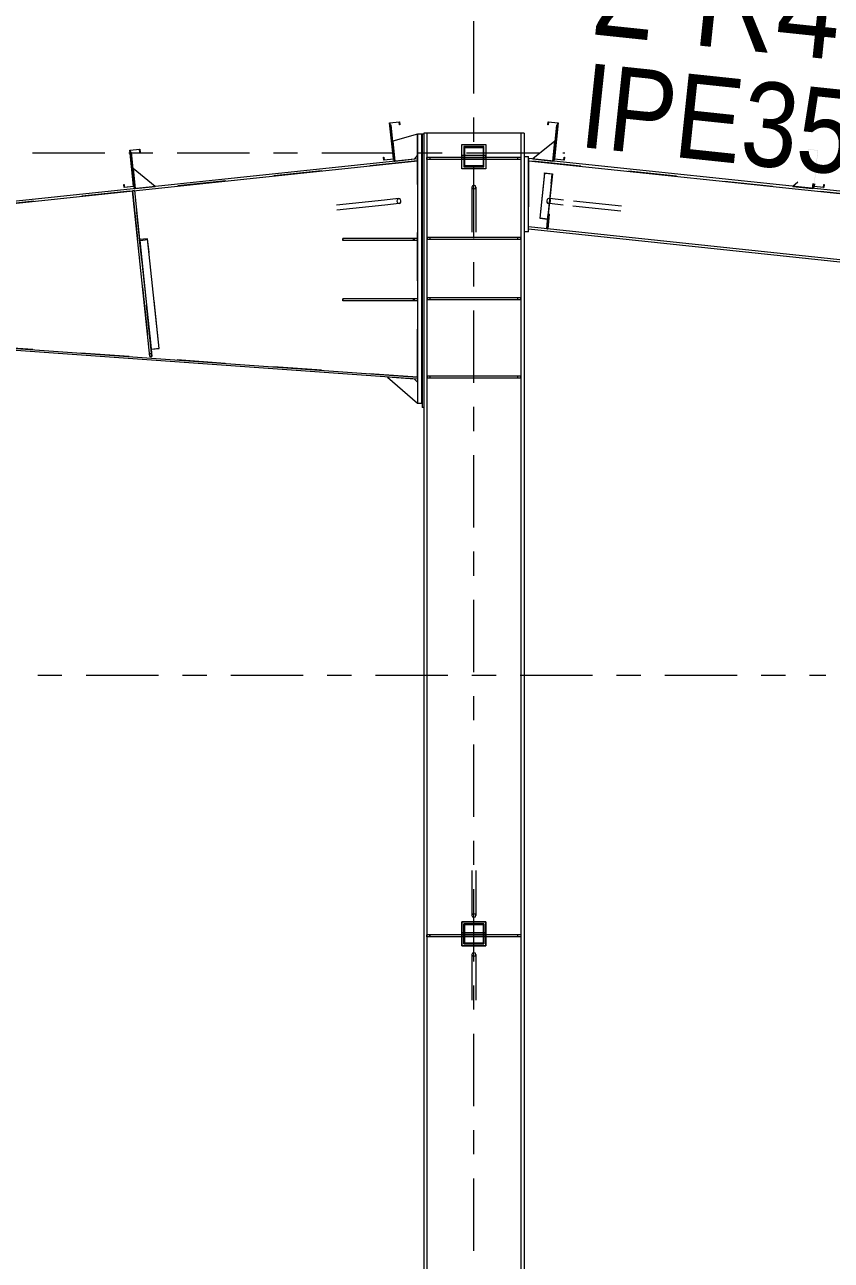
# Model space of a CAD drawing. Header units: millimetres. Extents: x -49 to 773, y -65 to 509.
# Drawn here: x 203.5 to 236.9, y 243.1 to 294.3 of the extents above; entities that cross this region are included whole.
import ezdxf

# ---------------------------------------------------------------- set-up
doc = ezdxf.new("R2010")
doc.units = ezdxf.units.MM
for name, pattern in [('XKITLINE00', [0]), ('XKITLINE02', [4, 2, -2]), ('XKITLINE03', [6, 3, -1, 1, -1])]:
    doc.linetypes.add(name, pattern=pattern)
for name, color, linetype, lineweight in [('Part', 2, 'Continuous', 0), ('PartMark', 7, 'Continuous', 0), ('S-grid', 1, 'Continuous', 0)]:
    doc.layers.add(name, color=color, linetype=linetype, lineweight=lineweight)
doc.styles.add('ARIAL', font='ARIAL.TTF')

# ---------------------------------------------------------------- blocks, each defined once
blk = doc.blocks.new('*A116')
at = {"layer": 'Part'}
blk.add_hatch(color=3, dxfattribs=at).paths.add_polyline_path([(225.009, 288.141), (225.012, 288.161), (225.343, 288.126), (225.301, 287.725), (225.284, 287.727), (225.324, 288.108)], flags=17)
blk = doc.blocks.new('*A155')
at = {"layer": 'Part'}
blk.add_hatch(color=3, dxfattribs=at).paths.add_polyline_path([(208.218, 285.395), (208.55, 285.43), (208.553, 285.398), (208.238, 285.365), (208.303, 284.752), (208.286, 284.75)], flags=17)
blk = doc.blocks.new('*A161')
at = {"layer": 'Part'}
blk.add_hatch(color=3, dxfattribs=at).paths.add_polyline_path([(236.582, 287.57), (236.593, 287.679), (236.608, 287.677), (236.595, 287.553), (236.181, 287.597), (236.338, 289.09), (235.954, 289.131), (235.942, 289.021), (235.927, 289.023), (235.94, 289.147), (236.355, 289.104), (236.197, 287.61)], flags=17)
blk = doc.blocks.new('*A162')
at = {"layer": 'Part'}
blk.add_hatch(color=3, dxfattribs=at).paths.add_polyline_path([(225.808, 288.706), (225.82, 288.815), (225.834, 288.814), (225.821, 288.69), (225.407, 288.733), (225.565, 290.227), (225.18, 290.267), (225.168, 290.158), (225.154, 290.159), (225.167, 290.284), (225.581, 290.24), (225.424, 288.747)], flags=17)
blk = doc.blocks.new('*A163')
at = {"layer": 'Part'}
blk.add_hatch(color=3, dxfattribs=at).paths.add_polyline_path([(218.586, 290.24), (219, 290.284), (219.013, 290.159), (218.998, 290.158), (218.987, 290.267), (218.602, 290.227), (218.76, 288.733), (218.345, 288.69), (218.332, 288.814), (218.347, 288.815), (218.359, 288.706), (218.743, 288.747)], flags=17)
blk = doc.blocks.new('*A192')
at = {"layer": 'Part'}
blk.add_hatch(color=3, dxfattribs=at).paths.add_polyline_path([(225.808, 288.706), (225.82, 288.815), (225.834, 288.814), (225.821, 288.69), (225.407, 288.733), (225.565, 290.227), (225.18, 290.267), (225.168, 290.158), (225.154, 290.159), (225.167, 290.284), (225.581, 290.24), (225.424, 288.747)], flags=17)
blk = doc.blocks.new('*A194')
at = {"layer": 'Part'}
blk.add_hatch(color=3, dxfattribs=at).paths.add_polyline_path([(236.582, 287.57), (236.593, 287.679), (236.608, 287.677), (236.595, 287.553), (236.181, 287.597), (236.338, 289.09), (235.954, 289.131), (235.942, 289.021), (235.927, 289.023), (235.94, 289.147), (236.355, 289.104), (236.197, 287.61)], flags=17)
blk = doc.blocks.new('*A195')
at = {"layer": 'Part'}
blk.add_hatch(color=3, dxfattribs=at).paths.add_polyline_path([(218.586, 290.24), (219, 290.284), (219.013, 290.159), (218.998, 290.158), (218.987, 290.267), (218.602, 290.227), (218.76, 288.733), (218.345, 288.69), (218.332, 288.814), (218.347, 288.815), (218.359, 288.706), (218.743, 288.747)], flags=17)
blk = doc.blocks.new('*A196')
at = {"layer": 'Part'}
blk.add_hatch(color=3, dxfattribs=at).paths.add_polyline_path([(207.812, 289.104), (208.226, 289.147), (208.24, 289.023), (208.225, 289.021), (208.213, 289.131), (207.829, 289.09), (207.986, 287.597), (207.572, 287.553), (207.559, 287.677), (207.574, 287.679), (207.585, 287.57), (207.97, 287.61)], flags=17)
blk = doc.blocks.new('*A197')
at = {"layer": 'Part'}
h = blk.add_hatch(color=3, dxfattribs=at)
h.paths.add_polyline_path([(221.667, 256.184), (221.667, 257.017), (222.5, 257.017), (222.5, 256.184)], flags=17)
h.paths.add_polyline_path([(221.7, 256.984), (221.7, 256.217), (222.467, 256.217), (222.467, 256.984)])
blk = doc.blocks.new('*A201')
at = {"layer": 'Part'}
blk.add_hatch(color=3, dxfattribs=at).paths.add_polyline_path([(207.812, 289.104), (208.226, 289.147), (208.24, 289.023), (208.225, 289.021), (208.213, 289.131), (207.829, 289.09), (207.986, 287.597), (207.572, 287.553), (207.559, 287.677), (207.574, 287.679), (207.585, 287.57), (207.97, 287.61)], flags=17)
blk = doc.blocks.new('*A624')
at = {"layer": 'S-grid', "color": 1, "linetype": 'XKITLINE03', "lineweight": 0}
blk.add_line((185.77, 289), (225.855, 289), dxfattribs=at)
blk = doc.blocks.new('*A625')
at = {"layer": 'S-grid', "color": 1, "linetype": 'XKITLINE03', "lineweight": 0}
blk.add_line((-10, 267.333), (236.683, 267.333), dxfattribs=at)
blk = doc.blocks.new('*A627')
at = {"layer": 'S-grid', "color": 1, "linetype": 'XKITLINE03', "lineweight": 0}
blk.add_line((222.083, 165.458), (222.083, 315.667), dxfattribs=at)
blk = doc.blocks.new('*A632')
at = {"layer": 'Part', "color": 7, "linetype": 'XKITLINE02', "lineweight": 0}
for p, q in [((219.75, 282.94), (216.65, 282.94)), ((216.65, 282.857), (216.65, 282.94)), ((219.583, 282.857), (219.583, 282.94)), ((219.625, 282.857), (219.625, 282.94)), ((219.75, 282.94), (219.75, 282.857)), ((219.75, 282.857), (216.65, 282.857))]:
    blk.add_line(p, q, dxfattribs=at)
blk = doc.blocks.new('*A633')
at = {"layer": 'Part', "color": 7, "linetype": 'XKITLINE02', "lineweight": 0}
for p, q in [((219.75, 285.44), (216.65, 285.44)), ((216.65, 285.357), (216.65, 285.44)), ((219.75, 285.357), (216.65, 285.357)), ((219.583, 285.357), (219.583, 285.44)), ((219.625, 285.357), (219.625, 285.44)), ((219.75, 285.44), (219.75, 285.357))]:
    blk.add_line(p, q, dxfattribs=at)
blk = doc.blocks.new('*A634')
at = {"layer": 'Part', "color": 2, "linetype": 'XKITLINE00', "lineweight": 0}
for p, q in [((218.652, 290.146), (218.611, 290.142)), ((218.81, 288.655), (218.652, 290.146)), ((218.76, 288.733), (218.768, 288.65))]:
    blk.add_line(p, q, dxfattribs=at)
at = {"layer": 'Part', "color": 7, "linetype": 'XKITLINE02', "lineweight": 0}
for p, q in [((218.611, 290.142), (218.76, 288.733)), ((218.768, 288.65), (218.81, 288.655))]:
    blk.add_line(p, q, dxfattribs=at)
blk = doc.blocks.new('*A635')
at = {"layer": 'Part', "color": 2, "linetype": 'XKITLINE00', "lineweight": 0}
for p, q in [((219.75, 289.773), (218.722, 289.483)), ((218.722, 289.483), (218.81, 288.655)), ((219.626, 288.741), (219.75, 288.879))]:
    blk.add_line(p, q, dxfattribs=at)
at = {"layer": 'Part', "color": 7, "linetype": 'XKITLINE02', "lineweight": 0}
for p, q in [((219.75, 288.879), (219.75, 289.773)), ((218.81, 288.655), (219.626, 288.741))]:
    blk.add_line(p, q, dxfattribs=at)
blk = doc.blocks.new('*A636')
at = {"layer": 'Part', "color": 2, "linetype": 'XKITLINE00', "lineweight": 0}
for p, q in [((219.75, 285.44), (216.65, 285.44)), ((216.65, 285.44), (216.65, 285.357)), ((219.75, 285.357), (216.65, 285.357)), ((219.583, 285.357), (219.583, 285.44))]:
    blk.add_line(p, q, dxfattribs=at)
at = {"layer": 'Part', "color": 7, "linetype": 'XKITLINE02', "lineweight": 0}
for p, q in [((219.625, 285.357), (219.625, 285.44)), ((219.75, 285.44), (219.75, 285.357))]:
    blk.add_line(p, q, dxfattribs=at)
blk = doc.blocks.new('*A637')
at = {"layer": 'Part', "color": 2, "linetype": 'XKITLINE00', "lineweight": 0}
for p, q in [((219.75, 282.94), (216.65, 282.94)), ((216.65, 282.94), (216.65, 282.857)), ((219.583, 282.857), (219.583, 282.94)), ((219.75, 282.857), (216.65, 282.857))]:
    blk.add_line(p, q, dxfattribs=at)
at = {"layer": 'Part', "color": 7, "linetype": 'XKITLINE02', "lineweight": 0}
for p, q in [((219.625, 282.857), (219.625, 282.94)), ((219.75, 282.94), (219.75, 282.857))]:
    blk.add_line(p, q, dxfattribs=at)
blk = doc.blocks.new('*A638')
at = {"layer": 'Part', "color": 7, "linetype": 'XKITLINE02', "lineweight": 0}
for p, q in [((224.033, 288.797), (220.133, 288.797)), ((220.133, 288.714), (220.133, 288.797)), ((224.033, 288.714), (220.133, 288.714)), ((220.258, 288.797), (220.258, 288.714)), ((223.908, 288.714), (223.908, 288.797)), ((224.033, 288.797), (224.033, 288.714))]:
    blk.add_line(p, q, dxfattribs=at)
blk = doc.blocks.new('*A639')
at = {"layer": 'Part', "color": 7, "linetype": 'XKITLINE02', "lineweight": 0}
for p, q in [((225.012, 288.161), (224.813, 286.28)), ((225.324, 288.108), (225.101, 285.987)), ((225.117, 285.985), (225.343, 288.126)), ((224.813, 286.28), (225.128, 286.247)), ((224.815, 286.294), (225.146, 286.259)), ((225.101, 285.987), (225.117, 285.985))]:
    blk.add_line(p, q, dxfattribs=at)
blk = doc.blocks.new('*A640')
at = {"layer": 'Part', "color": 2, "linetype": 'XKITLINE00', "lineweight": 0}
for p, q in [((225.009, 288.141), (224.813, 286.28)), ((225.009, 288.141), (225.012, 288.161)), ((225.324, 288.108), (225.009, 288.141)), ((225.012, 288.161), (225.343, 288.126)), ((225.343, 288.126), (225.139, 286.191)), ((225.284, 287.727), (225.324, 288.108)), ((225.284, 287.727), (225.101, 285.987)), ((225.284, 287.727), (225.301, 287.725)), ((224.813, 286.28), (225.128, 286.247)), ((225.101, 285.987), (225.117, 285.985))]:
    blk.add_line(p, q, dxfattribs=at)
at = {"layer": 'Part', "color": 7, "linetype": 'XKITLINE02', "lineweight": 0}
for p, q in [((224.815, 286.294), (225.146, 286.259)), ((225.117, 285.985), (225.139, 286.191))]:
    blk.add_line(p, q, dxfattribs=at)
blk = doc.blocks.new('*A641')
at = {"layer": 'Part', "color": 2, "linetype": 'XKITLINE00', "lineweight": 0}
for p, q in [((224.025, 282.984), (220.142, 282.984)), ((220.142, 282.901), (220.142, 282.984)), ((224.025, 282.901), (220.142, 282.901)), ((224.025, 282.984), (224.025, 282.901))]:
    blk.add_line(p, q, dxfattribs=at)
at = {"layer": 'Part', "color": 7, "linetype": 'XKITLINE02', "lineweight": 0}
for p, q in [((220.267, 282.901), (220.267, 282.984)), ((223.9, 282.901), (223.9, 282.984))]:
    blk.add_line(p, q, dxfattribs=at)
blk = doc.blocks.new('*A642')
at = {"layer": 'Part', "color": 7, "linetype": 'XKITLINE02', "lineweight": 0}
for p, q in [((224.025, 282.984), (220.142, 282.984)), ((220.142, 282.984), (220.142, 282.901)), ((224.025, 282.901), (220.142, 282.901)), ((220.267, 282.901), (220.267, 282.984)), ((223.9, 282.901), (223.9, 282.984)), ((224.025, 282.901), (224.025, 282.984))]:
    blk.add_line(p, q, dxfattribs=at)
blk = doc.blocks.new('*A643')
at = {"layer": 'Part', "color": 2, "linetype": 'XKITLINE00', "lineweight": 0}
for p, q in [((224.025, 285.484), (220.142, 285.484)), ((220.142, 285.401), (220.142, 285.484)), ((224.025, 285.484), (224.025, 285.401)), ((224.025, 285.401), (220.142, 285.401))]:
    blk.add_line(p, q, dxfattribs=at)
at = {"layer": 'Part', "color": 7, "linetype": 'XKITLINE02', "lineweight": 0}
for p, q in [((220.267, 285.401), (220.267, 285.484)), ((223.9, 285.401), (223.9, 285.484))]:
    blk.add_line(p, q, dxfattribs=at)
blk = doc.blocks.new('*A644')
at = {"layer": 'Part', "color": 7, "linetype": 'XKITLINE02', "lineweight": 0}
for p, q in [((224.025, 285.484), (220.142, 285.484)), ((220.142, 285.484), (220.142, 285.401)), ((220.267, 285.401), (220.267, 285.484)), ((223.9, 285.401), (223.9, 285.484)), ((224.025, 285.401), (224.025, 285.484)), ((224.025, 285.401), (220.142, 285.401))]:
    blk.add_line(p, q, dxfattribs=at)
blk = doc.blocks.new('*A645')
at = {"layer": 'Part', "color": 2, "linetype": 'XKITLINE00', "lineweight": 0}
for p, q in [((224.025, 288.797), (220.142, 288.797)), ((220.142, 288.714), (220.142, 288.797)), ((224.025, 288.714), (220.142, 288.714)), ((224.025, 288.797), (224.025, 288.714))]:
    blk.add_line(p, q, dxfattribs=at)
at = {"layer": 'Part', "color": 7, "linetype": 'XKITLINE02', "lineweight": 0}
for p, q in [((220.267, 288.714), (220.267, 288.797)), ((223.9, 288.714), (223.9, 288.797))]:
    blk.add_line(p, q, dxfattribs=at)
blk = doc.blocks.new('*A646')
at = {"layer": 'Part', "color": 7, "linetype": 'XKITLINE02', "lineweight": 0}
for p, q in [((221.583, 289.339), (222.583, 289.339)), ((221.583, 288.339), (221.583, 289.339)), ((222.583, 289.339), (222.583, 288.339)), ((222.583, 288.339), (221.583, 288.339))]:
    blk.add_line(p, q, dxfattribs=at)
blk = doc.blocks.new('*A647')
at = {"layer": 'Part', "color": 7, "linetype": 'XKITLINE02', "lineweight": 0}
for p, q in [((221.583, 288.88), (221.583, 288.797)), ((222.583, 288.88), (221.583, 288.88)), ((221.583, 288.797), (222.583, 288.797)), ((222.583, 288.797), (222.583, 288.88))]:
    blk.add_line(p, q, dxfattribs=at)
blk = doc.blocks.new('*A648')
at = {"layer": 'Part', "color": 7, "linetype": 'XKITLINE02', "lineweight": 0}
for p, q in [((225.168, 286.462), (225.102, 285.841)), ((225.115, 285.965), (225.156, 285.961)), ((225.143, 285.837), (225.209, 286.458)), ((225.209, 286.458), (225.168, 286.462)), ((225.102, 285.841), (225.143, 285.837))]:
    blk.add_line(p, q, dxfattribs=at)
blk = doc.blocks.new('*A649')
at = {"layer": 'Part', "color": 2, "linetype": 'XKITLINE00', "lineweight": 0}
for p, q in [((225.102, 285.841), (225.139, 286.191)), ((225.209, 286.458), (225.143, 285.837)), ((225.168, 286.462), (225.209, 286.458))]:
    blk.add_line(p, q, dxfattribs=at)
at = {"layer": 'Part', "color": 7, "linetype": 'XKITLINE02', "lineweight": 0}
for p, q in [((225.115, 285.965), (225.156, 285.961)), ((225.139, 286.191), (225.168, 286.462)), ((225.143, 285.837), (225.102, 285.841))]:
    blk.add_line(p, q, dxfattribs=at)
blk = doc.blocks.new('*A650')
at = {"layer": 'Part', "color": 2, "linetype": 'XKITLINE00', "lineweight": 0}
blk.add_line((225.444, 289.483), (224.528, 288.742), dxfattribs=at)
at = {"layer": 'Part', "color": 7, "linetype": 'XKITLINE02', "lineweight": 0}
for p, q in [((225.357, 288.655), (225.444, 289.483)), ((224.528, 288.742), (225.357, 288.655))]:
    blk.add_line(p, q, dxfattribs=at)
blk = doc.blocks.new('*A651')
at = {"layer": 'Part', "color": 2, "linetype": 'XKITLINE00', "lineweight": 0}
for p, q in [((225.514, 290.146), (225.357, 288.655)), ((225.556, 290.142), (225.514, 290.146)), ((225.407, 288.733), (225.398, 288.65))]:
    blk.add_line(p, q, dxfattribs=at)
at = {"layer": 'Part', "color": 7, "linetype": 'XKITLINE02', "lineweight": 0}
for p, q in [((225.407, 288.733), (225.556, 290.142)), ((225.398, 288.65), (225.357, 288.655))]:
    blk.add_line(p, q, dxfattribs=at)
blk = doc.blocks.new('*A652')
at = {"layer": 'Part', "color": 2, "linetype": 'XKITLINE00', "lineweight": 0}
for p, q in [((224.183, 285.719), (224.183, 288.844)), ((224.183, 288.844), (224.35, 288.844)), ((224.35, 285.719), (224.35, 288.844)), ((224.35, 285.719), (224.183, 285.719))]:
    blk.add_line(p, q, dxfattribs=at)
blk = doc.blocks.new('*A653')
at = {"layer": 'Part', "color": 2, "linetype": 'XKITLINE00', "lineweight": 0}
for p, q in [((236.151, 287.717), (236.13, 287.518)), ((236.181, 287.597), (236.172, 287.514))]:
    blk.add_line(p, q, dxfattribs=at)
at = {"layer": 'Part', "color": 7, "linetype": 'XKITLINE02', "lineweight": 0}
for p, q in [((236.172, 287.514), (236.13, 287.518)), ((236.181, 287.597), (236.193, 287.713))]:
    blk.add_line(p, q, dxfattribs=at)
blk = doc.blocks.new('*A654')
at = {"layer": 'Part', "color": 2, "linetype": 'XKITLINE00', "lineweight": 0}
blk.add_line((235.522, 287.784), (235.302, 287.606), dxfattribs=at)
at = {"layer": 'Part', "color": 7, "linetype": 'XKITLINE02', "lineweight": 0}
for p, q in [((235.302, 287.606), (236.13, 287.518)), ((236.13, 287.518), (236.151, 287.717))]:
    blk.add_line(p, q, dxfattribs=at)
blk = doc.blocks.new('*A804')
at = {"layer": 'Part', "color": 2, "linetype": 'XKITLINE00', "lineweight": 0}
for p, q in [((220, 289.817), (220, 289.773)), ((224.167, 289.817), (220, 289.817)), ((220.133, 289.817), (220.133, 256.559)), ((224.033, 289.817), (224.033, 256.559)), ((224.167, 289.817), (224.167, 192.292)), ((220, 278.44), (220, 192.292)), ((220.133, 256.476), (220.133, 224.321)), ((224.033, 256.476), (224.033, 224.321))]:
    blk.add_line(p, q, dxfattribs=at)
at = {"layer": 'Part', "color": 7, "linetype": 'XKITLINE02', "lineweight": 0}
for p, q in [((220, 289.773), (220, 278.44)), ((220.133, 256.559), (220.133, 256.476)), ((224.033, 256.559), (224.033, 256.476))]:
    blk.add_line(p, q, dxfattribs=at)
blk = doc.blocks.new('*A806')
at = {"layer": 'Part', "color": 2, "linetype": 'XKITLINE00', "lineweight": 0}
for p, q in [((187.017, 281.949), (187.023, 282.033)), ((219.744, 279.606), (187.017, 281.949)), ((187.023, 282.033), (219.75, 279.689)), ((219.75, 279.689), (219.744, 279.606))]:
    blk.add_line(p, q, dxfattribs=at)
blk = doc.blocks.new('*A807')
at = {"layer": 'Part', "color": 2, "linetype": 'XKITLINE00', "lineweight": 0}
for p, q in [((219.741, 288.753), (186.667, 285.264)), ((186.676, 285.182), (219.75, 288.67)), ((219.75, 288.67), (219.741, 288.753)), ((186.667, 285.264), (186.676, 285.182))]:
    blk.add_line(p, q, dxfattribs=at)
blk = doc.blocks.new('*A808')
at = {"layer": 'Part', "color": 7, "linetype": 'XKITLINE02', "lineweight": 0}
for p, q in [((219.75, 288.67), (186.676, 285.182)), ((219.75, 279.689), (219.75, 288.67)), ((186.676, 285.182), (187.008, 282.034)), ((219.75, 279.689), (187.023, 282.033))]:
    blk.add_line(p, q, dxfattribs=at)
at = {"layer": 'Part', "color": 2, "linetype": 'XKITLINE00', "lineweight": 0}
blk.add_line((187.023, 282.033), (187.008, 282.034), dxfattribs=at)
blk = doc.blocks.new('*A821')
at = {"layer": 'Part', "color": 7, "linetype": 'XKITLINE02', "lineweight": 0}
for p, q in [((208.715, 280.687), (208.218, 285.395)), ((208.731, 280.689), (208.238, 285.365)), ((209.029, 280.884), (208.55, 285.43)), ((208.697, 280.858), (209.028, 280.892)), ((208.714, 280.851), (209.029, 280.884)), ((208.715, 280.687), (208.731, 280.689))]:
    blk.add_line(p, q, dxfattribs=at)
blk = doc.blocks.new('*A822')
at = {"layer": 'Part', "color": 2, "linetype": 'XKITLINE00', "lineweight": 0}
for p, q in [((208.55, 285.43), (208.218, 285.395)), ((208.218, 285.395), (208.682, 281.001)), ((208.238, 285.365), (208.553, 285.398)), ((208.731, 280.689), (208.238, 285.365)), ((209.029, 280.884), (208.55, 285.43)), ((208.303, 284.752), (208.286, 284.75)), ((208.714, 280.851), (209.029, 280.884)), ((208.715, 280.687), (208.731, 280.689))]:
    blk.add_line(p, q, dxfattribs=at)
at = {"layer": 'Part', "color": 7, "linetype": 'XKITLINE02', "lineweight": 0}
for p, q in [((208.682, 281.001), (208.715, 280.687)), ((208.697, 280.858), (209.028, 280.892))]:
    blk.add_line(p, q, dxfattribs=at)
blk = doc.blocks.new('*A823')
at = {"layer": 'Part', "color": 2, "linetype": 'XKITLINE00', "lineweight": 0}
blk.add_line((208.865, 287.606), (207.949, 288.347), dxfattribs=at)
at = {"layer": 'Part', "color": 7, "linetype": 'XKITLINE02', "lineweight": 0}
for p, q in [((207.949, 288.347), (208.036, 287.518)), ((208.036, 287.518), (208.865, 287.606))]:
    blk.add_line(p, q, dxfattribs=at)
blk = doc.blocks.new('*A824')
at = {"layer": 'Part', "color": 7, "linetype": 'XKITLINE02', "lineweight": 0}
for p, q in [((207.921, 287.422), (208.004, 287.431)), ((208.218, 285.395), (208.682, 281.001)), ((208.633, 280.668), (208.716, 280.677))]:
    blk.add_line(p, q, dxfattribs=at)
at = {"layer": 'Part', "color": 2, "linetype": 'XKITLINE00', "lineweight": 0}
for p, q in [((208.646, 280.544), (207.921, 287.422)), ((208.004, 287.431), (208.218, 285.395)), ((208.682, 281.001), (208.729, 280.552)), ((208.729, 280.552), (208.646, 280.544))]:
    blk.add_line(p, q, dxfattribs=at)
blk = doc.blocks.new('*A825')
at = {"layer": 'Part', "color": 7, "linetype": 'XKITLINE02', "lineweight": 0}
for p, q in [((208.004, 287.431), (207.921, 287.422)), ((207.921, 287.422), (208.646, 280.544)), ((208.729, 280.552), (208.004, 287.431)), ((208.633, 280.668), (208.716, 280.677)), ((208.646, 280.544), (208.729, 280.552))]:
    blk.add_line(p, q, dxfattribs=at)
blk = doc.blocks.new('*A832')
at = {"layer": 'Part', "color": 2, "linetype": 'XKITLINE00', "lineweight": 0}
for p, q in [((207.879, 289.01), (207.837, 289.006)), ((208.036, 287.518), (207.879, 289.01)), ((207.986, 287.597), (207.995, 287.514))]:
    blk.add_line(p, q, dxfattribs=at)
at = {"layer": 'Part', "color": 7, "linetype": 'XKITLINE02', "lineweight": 0}
for p, q in [((207.837, 289.006), (207.986, 287.597)), ((207.995, 287.514), (208.036, 287.518))]:
    blk.add_line(p, q, dxfattribs=at)
blk = doc.blocks.new('*A835')
at = {"layer": 'Part', "color": 7, "linetype": 'XKITLINE02', "lineweight": 0}
for p, q in [((222.5, 289.255), (221.667, 289.255)), ((221.667, 289.255), (221.667, 288.422)), ((221.7, 288.455), (221.7, 289.222)), ((221.7, 289.222), (222.467, 289.222)), ((222.467, 289.222), (222.467, 288.455)), ((222.5, 288.422), (222.5, 289.255)), ((221.667, 288.422), (222.5, 288.422)), ((222.467, 288.455), (221.7, 288.455))]:
    blk.add_line(p, q, dxfattribs=at)
blk = doc.blocks.new('*A840')
at = {"layer": 'Part', "color": 2, "linetype": 'XKITLINE00', "lineweight": 0}
for p, q in [((236.181, 287.597), (236.193, 287.713)), ((236.595, 287.553), (236.181, 287.597)), ((236.208, 287.711), (236.197, 287.61)), ((236.197, 287.61), (236.582, 287.57)), ((236.582, 287.57), (236.592, 287.671)), ((236.592, 287.671), (236.593, 287.679)), ((236.593, 287.679), (236.608, 287.677)), ((236.607, 287.669), (236.595, 287.553)), ((236.608, 287.677), (236.607, 287.669))]:
    blk.add_line(p, q, dxfattribs=at)
blk = doc.blocks.new('*A841')
at = {"layer": 'Part', "color": 2, "linetype": 'XKITLINE00', "lineweight": 0}
for p, q in [((225.154, 290.159), (225.167, 290.284)), ((225.168, 290.158), (225.154, 290.159)), ((225.167, 290.284), (225.581, 290.24)), ((225.18, 290.267), (225.168, 290.158)), ((225.565, 290.227), (225.18, 290.267)), ((225.407, 288.733), (225.565, 290.227)), ((225.581, 290.24), (225.424, 288.747)), ((225.821, 288.69), (225.407, 288.733)), ((225.424, 288.747), (225.808, 288.706)), ((225.808, 288.706), (225.82, 288.815)), ((225.82, 288.815), (225.834, 288.814)), ((225.834, 288.814), (225.821, 288.69))]:
    blk.add_line(p, q, dxfattribs=at)
blk = doc.blocks.new('*A842')
at = {"layer": 'Part', "color": 2, "linetype": 'XKITLINE00', "lineweight": 0}
for p, q in [((218.586, 290.24), (219, 290.284)), ((218.743, 288.747), (218.586, 290.24)), ((218.987, 290.267), (218.602, 290.227)), ((218.602, 290.227), (218.76, 288.733)), ((218.998, 290.158), (218.987, 290.267)), ((219.013, 290.159), (218.998, 290.158)), ((219, 290.284), (219.013, 290.159)), ((218.332, 288.814), (218.347, 288.815)), ((218.345, 288.69), (218.332, 288.814)), ((218.76, 288.733), (218.345, 288.69)), ((218.347, 288.815), (218.359, 288.706)), ((218.359, 288.706), (218.743, 288.747))]:
    blk.add_line(p, q, dxfattribs=at)
blk = doc.blocks.new('*A843')
at = {"layer": 'Part', "color": 2, "linetype": 'XKITLINE00', "lineweight": 0}
for p, q in [((245.665, 286.513), (224.35, 288.761)), ((224.35, 288.669), (246.32, 286.351)), ((246.4, 283.594), (224.35, 285.92)), ((246.4, 283.502), (224.35, 285.828))]:
    blk.add_line(p, q, dxfattribs=at)
at = {"layer": 'Part', "color": 7, "linetype": 'XKITLINE02', "lineweight": 0}
for p, q in [((224.35, 288.761), (224.35, 285.828)), ((246.4, 286.343), (224.35, 288.669)), ((246.4, 286.435), (245.665, 286.513)), ((246.4, 286.435), (246.4, 283.502))]:
    blk.add_line(p, q, dxfattribs=at)
blk = doc.blocks.new('*A844')
at = {"layer": 'Part', "color": 2, "linetype": 'XKITLINE00', "lineweight": 0}
for p, q in [((220, 289.773), (219.933, 289.773)), ((219.933, 289.773), (219.933, 278.44)), ((220, 289.773), (220, 278.44)), ((220, 278.44), (219.933, 278.44))]:
    blk.add_line(p, q, dxfattribs=at)
blk = doc.blocks.new('*A845')
at = {"layer": 'Part', "color": 2, "linetype": 'XKITLINE00', "lineweight": 0}
for p, q in [((219.75, 289.773), (219.75, 278.607)), ((219.917, 289.773), (219.75, 289.773)), ((219.917, 278.607), (219.917, 289.773)), ((219.75, 278.607), (219.917, 278.607))]:
    blk.add_line(p, q, dxfattribs=at)
blk = doc.blocks.new('*A846')
at = {"layer": 'Part', "color": 2, "linetype": 'XKITLINE00', "lineweight": 0}
for p, q in [((218.503, 279.695), (219.75, 278.607)), ((219.625, 279.615), (219.75, 279.481))]:
    blk.add_line(p, q, dxfattribs=at)
at = {"layer": 'Part', "color": 7, "linetype": 'XKITLINE02', "lineweight": 0}
for p, q in [((219.625, 279.615), (218.503, 279.695)), ((219.75, 279.481), (219.75, 278.607))]:
    blk.add_line(p, q, dxfattribs=at)
blk = doc.blocks.new('*A847')
at = {"layer": 'Part', "color": 2, "linetype": 'XKITLINE00', "lineweight": 0}
for p, q in [((224.025, 279.734), (220.142, 279.734)), ((220.142, 279.65), (220.142, 279.734)), ((224.025, 279.65), (220.142, 279.65)), ((224.025, 279.734), (224.025, 279.65))]:
    blk.add_line(p, q, dxfattribs=at)
at = {"layer": 'Part', "color": 7, "linetype": 'XKITLINE02', "lineweight": 0}
for p, q in [((220.267, 279.65), (220.267, 279.734)), ((223.9, 279.65), (223.9, 279.734))]:
    blk.add_line(p, q, dxfattribs=at)
blk = doc.blocks.new('*A848')
at = {"layer": 'Part', "color": 7, "linetype": 'XKITLINE02', "lineweight": 0}
for p, q in [((224.025, 279.734), (220.142, 279.734)), ((220.142, 279.734), (220.142, 279.65)), ((224.025, 279.65), (220.142, 279.65)), ((220.267, 279.65), (220.267, 279.734)), ((223.9, 279.65), (223.9, 279.734)), ((224.025, 279.65), (224.025, 279.734))]:
    blk.add_line(p, q, dxfattribs=at)
blk = doc.blocks.new('*A912')
at = {"layer": 'Part', "color": 7, "linetype": 'XKITLINE02', "lineweight": 0}
for p, q in [((225.119, 287.056), (225.103, 287.006)), ((225.103, 287.006), (225.108, 286.953)), ((225.152, 287.091), (225.119, 287.056)), ((225.194, 287.101), (225.152, 287.091)), ((225.234, 287.096), (225.194, 287.101)), ((225.232, 287.083), (225.194, 287.101)), ((225.233, 287.082), (225.232, 287.083)), ((228.197, 286.784), (225.8, 287.037)), ((225.108, 286.953), (225.133, 286.912)), ((225.133, 286.912), (225.172, 286.894)), ((225.172, 286.894), (225.213, 286.903)), ((225.213, 286.889), (225.172, 286.894)), ((225.213, 286.903), (225.214, 286.904)), ((228.175, 286.577), (225.778, 286.83))]:
    blk.add_line(p, q, dxfattribs=at)
at = {"layer": 'Part', "color": 2, "linetype": 'XKITLINE00', "lineweight": 0}
for p, q in [((225.258, 287.042), (225.233, 287.082)), ((225.8, 287.037), (225.234, 287.096)), ((225.247, 286.938), (225.263, 286.989)), ((225.263, 286.989), (225.258, 287.042)), ((225.778, 286.83), (225.213, 286.889)), ((225.214, 286.904), (225.247, 286.938))]:
    blk.add_line(p, q, dxfattribs=at)
blk = doc.blocks.new('*A913')
at = {"layer": 'Part', "color": 7, "linetype": 'XKITLINE02', "lineweight": 0}
for p, q in [((218.369, 287.037), (216.043, 286.792)), ((218.391, 286.83), (216.065, 286.585))]:
    blk.add_line(p, q, dxfattribs=at)
at = {"layer": 'Part', "color": 2, "linetype": 'XKITLINE00', "lineweight": 0}
for p, q in [((218.961, 287.099), (218.369, 287.037)), ((218.896, 287.04), (218.891, 286.987)), ((218.891, 286.987), (218.907, 286.937)), ((218.922, 287.081), (218.896, 287.04)), ((218.961, 287.099), (218.922, 287.081)), ((219.003, 287.09), (218.961, 287.099)), ((219.037, 287.055), (219.003, 287.09)), ((219.053, 287.004), (219.037, 287.055)), ((219.048, 286.952), (219.053, 287.004)), ((218.983, 286.892), (218.391, 286.83)), ((218.907, 286.937), (218.941, 286.902)), ((218.941, 286.902), (218.983, 286.892)), ((218.983, 286.892), (219.022, 286.91)), ((219.022, 286.91), (219.048, 286.952))]:
    blk.add_line(p, q, dxfattribs=at)
blk = doc.blocks.new('*A914')
at = {"layer": 'Part', "color": 7, "linetype": 'XKITLINE02', "lineweight": 0}
for p, q in [((222, 259.228), (222, 257.782)), ((222.167, 259.228), (222.167, 257.782))]:
    blk.add_line(p, q, dxfattribs=at)
at = {"layer": 'Part', "color": 2, "linetype": 'XKITLINE00', "lineweight": 0}
for p, q in [((222, 257.782), (222, 257.363)), ((222.167, 257.782), (222.167, 257.363)), ((222.024, 257.416), (222, 257.363)), ((222, 257.363), (222.024, 257.31)), ((222.083, 257.438), (222.024, 257.416)), ((222.024, 257.31), (222.083, 257.288)), ((222.142, 257.416), (222.083, 257.438)), ((222.083, 257.288), (222.142, 257.31)), ((222.167, 257.363), (222.142, 257.416)), ((222.142, 257.31), (222.167, 257.363))]:
    blk.add_line(p, q, dxfattribs=at)
blk = doc.blocks.new('*A915')
at = {"layer": 'Part', "color": 2, "linetype": 'XKITLINE00', "lineweight": 0}
for p, q in [((222.024, 287.627), (222, 287.575)), ((222, 287.575), (222, 287.156)), ((222, 287.575), (222.024, 287.522)), ((222.083, 287.649), (222.024, 287.627)), ((222.024, 287.522), (222.083, 287.5)), ((222.142, 287.627), (222.083, 287.649)), ((222.083, 287.5), (222.142, 287.522)), ((222.167, 287.575), (222.142, 287.627)), ((222.142, 287.522), (222.167, 287.575)), ((222.167, 287.575), (222.167, 287.156))]:
    blk.add_line(p, q, dxfattribs=at)
at = {"layer": 'Part', "color": 7, "linetype": 'XKITLINE02', "lineweight": 0}
for p, q in [((222, 287.156), (222, 285.709)), ((222.167, 287.156), (222.167, 285.709))]:
    blk.add_line(p, q, dxfattribs=at)
blk = doc.blocks.new('*A916')
at = {"layer": 'Part', "color": 2, "linetype": 'XKITLINE00', "lineweight": 0}
for p, q in [((222.024, 255.799), (222, 255.746)), ((222, 255.746), (222, 255.323)), ((222, 255.746), (222.024, 255.693)), ((222.083, 255.82), (222.024, 255.799)), ((222.142, 255.799), (222.083, 255.82)), ((222.167, 255.746), (222.142, 255.799)), ((222.142, 255.693), (222.167, 255.746)), ((222.167, 255.746), (222.167, 255.323)), ((222.024, 255.693), (222.083, 255.671)), ((222.083, 255.671), (222.142, 255.693))]:
    blk.add_line(p, q, dxfattribs=at)
at = {"layer": 'Part', "color": 7, "linetype": 'XKITLINE02', "lineweight": 0}
for p, q in [((222, 255.323), (222, 253.858)), ((222.167, 255.323), (222.167, 253.858))]:
    blk.add_line(p, q, dxfattribs=at)
blk = doc.blocks.new('*A922')
at = {"layer": 'Part', "color": 2, "linetype": 'XKITLINE00', "lineweight": 0}
for p, q in [((225.154, 290.159), (225.167, 290.284)), ((225.168, 290.158), (225.154, 290.159)), ((225.167, 290.284), (225.581, 290.24)), ((225.18, 290.267), (225.168, 290.158)), ((225.565, 290.227), (225.18, 290.267)), ((225.407, 288.733), (225.565, 290.227)), ((225.581, 290.24), (225.424, 288.747)), ((225.821, 288.69), (225.407, 288.733)), ((225.424, 288.747), (225.808, 288.706)), ((225.808, 288.706), (225.82, 288.815)), ((225.82, 288.815), (225.834, 288.814)), ((225.834, 288.814), (225.821, 288.69))]:
    blk.add_line(p, q, dxfattribs=at)
blk = doc.blocks.new('*A924')
at = {"layer": 'Part', "color": 2, "linetype": 'XKITLINE00', "lineweight": 0}
for p, q in [((236.181, 287.597), (236.193, 287.713)), ((236.595, 287.553), (236.181, 287.597)), ((236.208, 287.711), (236.197, 287.61)), ((236.197, 287.61), (236.582, 287.57)), ((236.582, 287.57), (236.592, 287.671)), ((236.592, 287.671), (236.593, 287.679)), ((236.593, 287.679), (236.608, 287.677)), ((236.607, 287.669), (236.595, 287.553)), ((236.608, 287.677), (236.607, 287.669))]:
    blk.add_line(p, q, dxfattribs=at)
blk = doc.blocks.new('*A925')
at = {"layer": 'Part', "color": 2, "linetype": 'XKITLINE00', "lineweight": 0}
for p, q in [((218.586, 290.24), (219, 290.284)), ((218.743, 288.747), (218.586, 290.24)), ((218.987, 290.267), (218.602, 290.227)), ((218.602, 290.227), (218.76, 288.733)), ((218.998, 290.158), (218.987, 290.267)), ((219.013, 290.159), (218.998, 290.158)), ((219, 290.284), (219.013, 290.159)), ((218.332, 288.814), (218.347, 288.815)), ((218.345, 288.69), (218.332, 288.814)), ((218.76, 288.733), (218.345, 288.69)), ((218.347, 288.815), (218.359, 288.706)), ((218.359, 288.706), (218.743, 288.747))]:
    blk.add_line(p, q, dxfattribs=at)
blk = doc.blocks.new('*A926')
at = {"layer": 'Part', "color": 2, "linetype": 'XKITLINE00', "lineweight": 0}
for p, q in [((207.812, 289.104), (208.226, 289.147)), ((207.97, 287.61), (207.812, 289.104)), ((208.213, 289.131), (207.829, 289.09)), ((207.829, 289.09), (207.986, 287.597)), ((208.225, 289.021), (208.213, 289.131)), ((208.226, 289.147), (208.24, 289.023)), ((208.24, 289.023), (208.225, 289.021)), ((207.559, 287.677), (207.574, 287.679)), ((207.572, 287.553), (207.559, 287.677)), ((207.986, 287.597), (207.572, 287.553)), ((207.574, 287.679), (207.585, 287.57)), ((207.585, 287.57), (207.97, 287.61))]:
    blk.add_line(p, q, dxfattribs=at)
blk = doc.blocks.new('*A927')
at = {"layer": 'Part', "color": 7, "linetype": 'XKITLINE02', "lineweight": 0}
for p, q in [((222.5, 257.017), (221.667, 257.017)), ((221.667, 257.017), (221.667, 256.184)), ((221.7, 256.217), (221.7, 256.984)), ((221.7, 256.984), (222.467, 256.984)), ((222.467, 256.984), (222.467, 256.217)), ((222.5, 256.184), (222.5, 257.017)), ((221.667, 256.184), (222.5, 256.184)), ((222.467, 256.217), (221.7, 256.217))]:
    blk.add_line(p, q, dxfattribs=at)
blk = doc.blocks.new('*A928')
at = {"layer": 'Part', "color": 2, "linetype": 'XKITLINE00', "lineweight": 0}
for p, q in [((221.667, 256.184), (221.667, 257.017)), ((221.667, 257.017), (222.5, 257.017)), ((221.7, 256.217), (221.7, 256.984)), ((221.7, 256.984), (222.467, 256.984)), ((222.467, 256.984), (222.467, 256.217)), ((222.5, 257.017), (222.5, 256.184)), ((222.5, 256.184), (221.667, 256.184)), ((222.467, 256.217), (221.7, 256.217))]:
    blk.add_line(p, q, dxfattribs=at)
blk = doc.blocks.new('*A931')
at = {"layer": 'Part', "color": 7, "linetype": 'XKITLINE02', "lineweight": 0}
for p, q in [((224.033, 256.559), (220.133, 256.559)), ((220.133, 256.476), (220.133, 256.559)), ((224.033, 256.476), (220.133, 256.476)), ((220.258, 256.559), (220.258, 256.476)), ((223.908, 256.476), (223.908, 256.559)), ((224.033, 256.559), (224.033, 256.476))]:
    blk.add_line(p, q, dxfattribs=at)
blk = doc.blocks.new('*A932')
at = {"layer": 'Part', "color": 7, "linetype": 'XKITLINE02', "lineweight": 0}
for p, q in [((221.583, 256.642), (221.583, 256.559)), ((222.583, 256.642), (221.583, 256.642)), ((221.583, 256.559), (222.583, 256.559)), ((222.583, 256.559), (222.583, 256.642))]:
    blk.add_line(p, q, dxfattribs=at)
blk = doc.blocks.new('*A933')
at = {"layer": 'Part', "color": 7, "linetype": 'XKITLINE02', "lineweight": 0}
for p, q in [((221.583, 257.101), (222.583, 257.101)), ((221.583, 256.101), (221.583, 257.101)), ((222.583, 257.101), (222.583, 256.101)), ((222.583, 256.101), (221.583, 256.101))]:
    blk.add_line(p, q, dxfattribs=at)
blk = doc.blocks.new('*A934')
at = {"layer": 'Part', "color": 2, "linetype": 'XKITLINE00', "lineweight": 0}
for p, q in [((221.583, 256.559), (220.133, 256.559)), ((220.133, 256.476), (220.133, 256.559)), ((221.583, 256.476), (220.133, 256.476)), ((224.033, 256.559), (222.583, 256.559)), ((224.033, 256.476), (222.583, 256.476)), ((224.033, 256.559), (224.033, 256.476))]:
    blk.add_line(p, q, dxfattribs=at)
at = {"layer": 'Part', "color": 7, "linetype": 'XKITLINE02', "lineweight": 0}
for p, q in [((220.258, 256.476), (220.258, 256.559)), ((222.583, 256.559), (221.583, 256.559)), ((222.583, 256.476), (221.583, 256.476)), ((223.908, 256.476), (223.908, 256.559))]:
    blk.add_line(p, q, dxfattribs=at)
blk = doc.blocks.new('*A935')
at = {"layer": 'Part', "color": 7, "linetype": 'XKITLINE02', "lineweight": 0}
for p, q in [((221.583, 256.559), (221.583, 256.642)), ((221.583, 256.642), (222.583, 256.642)), ((222.583, 256.559), (221.583, 256.559)), ((222.583, 256.642), (222.583, 256.559))]:
    blk.add_line(p, q, dxfattribs=at)
blk = doc.blocks.new('*A936')
at = {"layer": 'Part', "color": 2, "linetype": 'XKITLINE00', "lineweight": 0}
for p, q in [((222.583, 257.101), (221.583, 257.101)), ((221.583, 257.101), (221.583, 256.101)), ((222.583, 256.101), (222.583, 257.101)), ((221.583, 256.101), (222.583, 256.101))]:
    blk.add_line(p, q, dxfattribs=at)
blk = doc.blocks.new('*A945')
at = {"layer": 'Part', "color": 2, "linetype": 'XKITLINE00', "lineweight": 0}
for p, q in [((207.812, 289.104), (208.226, 289.147)), ((207.97, 287.61), (207.812, 289.104)), ((208.213, 289.131), (207.829, 289.09)), ((207.829, 289.09), (207.986, 287.597)), ((208.225, 289.021), (208.213, 289.131)), ((208.226, 289.147), (208.24, 289.023)), ((208.24, 289.023), (208.225, 289.021)), ((207.559, 287.677), (207.574, 287.679)), ((207.572, 287.553), (207.559, 287.677)), ((207.986, 287.597), (207.572, 287.553)), ((207.574, 287.679), (207.585, 287.57)), ((207.585, 287.57), (207.97, 287.61))]:
    blk.add_line(p, q, dxfattribs=at)
blk = doc.blocks.new('*A1225')
at = {"layer": 'PartMark', "color": 3, "style": 'ARIAL', "width": 0.85}
blk.add_text('2-R4', height=4, rotation=-6.0218, dxfattribs=at).set_placement((226.877, 293.924))
at = {"layer": 'PartMark', "color": 7, "style": 'ARIAL', "width": 0.85}
blk.add_text('IPE350-J', height=3.5, rotation=-6.0218, dxfattribs=at).set_placement((226.384, 289.25))

msp = doc.modelspace()

# ---------------------------------------------------------------- block references
at = {"lineweight": 0}
for name in ['*A627', '*A1225', '*A624', '*A163', '*A195', '*A842', '*A925', '*A634', '*A162', '*A192', '*A841', '*A922', '*A651', '*A635', '*A845', '*A844', '*A804', '*A196', '*A201', '*A926', '*A945', '*A646', '*A835', '*A650', '*A161', '*A194', '*A807', '*A808', '*A832', '*A638', '*A645', '*A647', '*A652', '*A843', '*A823', '*A639', '*A640', '*A116', '*A915', '*A654', '*A653', '*A840', '*A924', '*A824', '*A825', '*A913', '*A912', '*A648', '*A649', '*A643', '*A644', '*A155', '*A821', '*A822', '*A633', '*A636', '*A632', '*A637', '*A641', '*A642', '*A806', '*A846', '*A847', '*A848', '*A625', '*A914', '*A933', '*A936', '*A197', '*A927', '*A928', '*A931', '*A934', '*A932', '*A935', '*A916']:
    msp.add_blockref(name, (0, 0), dxfattribs=at)

doc.saveas('drawing.dxf')
